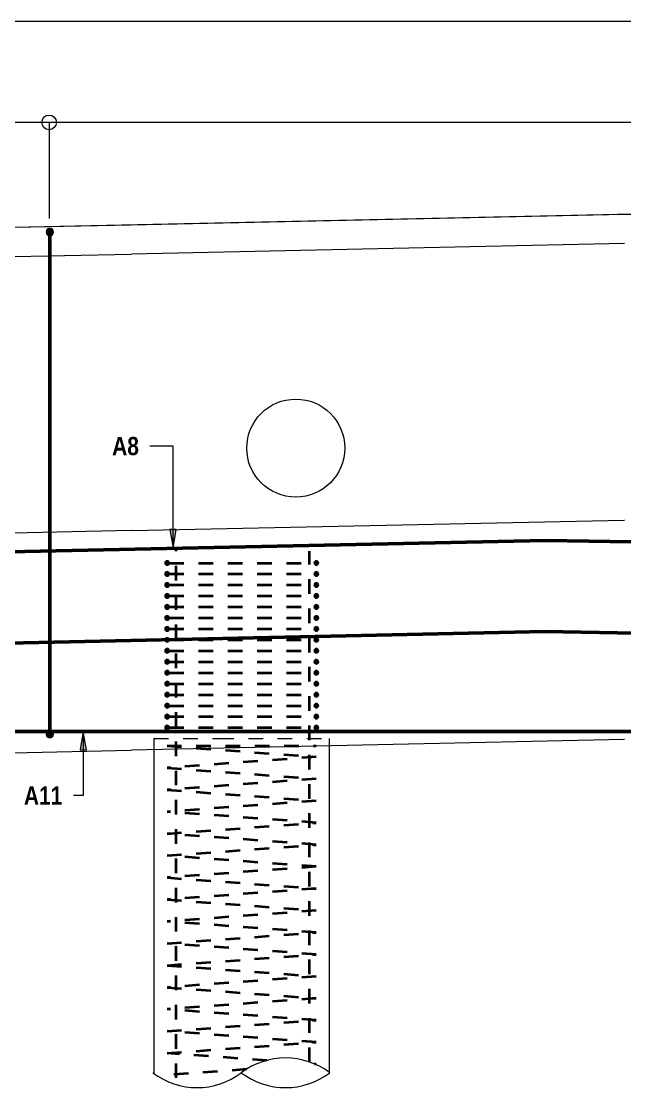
# Model space of a CAD drawing. Header units: metres. Extents: x -1137 to -1030, y 3 to 549.
# Drawn here: x -1084.57 to -1080.45, y 16.15 to 23.47 of the extents above; entities that cross this region are included whole.
import ezdxf

# ---------------------------------------------------------------- set-up
doc = ezdxf.new("R2010")
doc.units = ezdxf.units.M
doc.linetypes.add('JacobsDash', pattern=[0.0045, 0.003, -0.0015])
for name, color, linetype, lineweight in [('A-ANNO-NOTE', 7, 'Continuous', 9), ('A-DETL', 7, 'Continuous', 13), ('A-DETL-GENF', 7, 'Continuous', 9), ('G-ANNO-TEXT', 7, 'Continuous', 9), ('S-BEAM', 7, 'Continuous', 50), ('S-FNDN', 7, 'Continuous', 50), ('S-FNDN-HDLN', 7, 'JacobsDash', 18)]:
    doc.layers.add(name, color=color, linetype=linetype, lineweight=lineweight)
doc.styles.add('Arial Narrow_B', font='ARIALNB.TTF', dxfattribs={"height": 0.125})

# ---------------------------------------------------------------- blocks, each defined once
blk = doc.blocks.new('01_SFO_FRP_Pile_CastInPlace_CS_BR08 - CAST-IN-PLACE PILE - 1200-9305895-DRG-2873075 - ELEVATION - ABUTMENT B Copy 1')
at = {"layer": 'S-FNDN', "lineweight": 13}
for p, q in [((-1122.4709, 18.4904), (-1122.4709, 16.2773)), ((-1121.2709, 16.2838), (-1121.2709, 18.5162))]:
    blk.add_line(p, q, dxfattribs=at)
at = {"layer": 'S-FNDN-HDLN', "lineweight": 13}
for p, q in [((-1122.4709, 18.5661), (-1122.4709, 18.4905)), ((-1122.4709, 18.5661), (-1122.025, 18.5661)), ((-1122.025, 18.5661), (-1121.2709, 18.5661)), ((-1121.2709, 18.5162), (-1121.2709, 18.5661))]:
    blk.add_line(p, q, dxfattribs=at)
blk = doc.blocks.new('S_Det_Reinf_Bar Section_2D Grey - N32-6361576-DRG-2873075 - ELEVATION - ABUTMENT B Copy 1')
at = {"layer": 'A-DETL-GENF', "true_color": 0x808080}
blk.add_hatch(color=8, dxfattribs=at).paths.add_polyline_path([(-1135.1405, 18.352), (-1135.1364, 18.3526), (-1135.1325, 18.3542), (-1135.1292, 18.3567), (-1135.1267, 18.36), (-1135.1251, 18.3639), (-1135.1245, 18.368), (-1135.1251, 18.3722), (-1135.1267, 18.376), (-1135.1292, 18.3793), (-1135.1325, 18.3819), (-1135.1364, 18.3835), (-1135.1405, 18.384), (-1135.1447, 18.3835), (-1135.1485, 18.3819), (-1135.1519, 18.3793), (-1135.1544, 18.376), (-1135.156, 18.3722), (-1135.1565, 18.368), (-1135.156, 18.3639), (-1135.1544, 18.36), (-1135.1519, 18.3567), (-1135.1485, 18.3542), (-1135.1447, 18.3526)])
at = {"layer": 'A-DETL-GENF', "color": 8, "lineweight": 18, "true_color": 0x808080}
for start, end in [(0, 180), (180, 0)]:
    blk.add_arc((-1135.1405, 18.368), 0.016, start, end, dxfattribs=at)
blk = doc.blocks.new('S_Det_Reinf_Bar Section_2D Grey - N32-6361679-DRG-2873075 - ELEVATION - ABUTMENT B Copy 1')
at = {"layer": 'A-DETL-GENF', "true_color": 0x808080}
blk.add_hatch(color=8, dxfattribs=at).paths.add_polyline_path([(-1134.1205, 18.352), (-1134.1153, 18.353), (-1134.1125, 18.3542), (-1134.1092, 18.3567), (-1134.1067, 18.36), (-1134.1051, 18.3639), (-1134.1045, 18.368), (-1134.1051, 18.3722), (-1134.1067, 18.376), (-1134.1092, 18.3793), (-1134.1125, 18.3819), (-1134.1164, 18.3835), (-1134.1205, 18.384), (-1134.1247, 18.3835), (-1134.1285, 18.3819), (-1134.1319, 18.3793), (-1134.1344, 18.376), (-1134.136, 18.3722), (-1134.1365, 18.368), (-1134.136, 18.3639), (-1134.1344, 18.36), (-1134.1319, 18.3567), (-1134.1285, 18.3542), (-1134.1247, 18.3526)])
at = {"layer": 'A-DETL-GENF', "color": 8, "lineweight": 18, "true_color": 0x808080}
for start, end in [(0, 180), (180, 0)]:
    blk.add_arc((-1134.1205, 18.368), 0.016, start, end, dxfattribs=at)
blk = doc.blocks.new('CS_DET_Pile-Column_BreakLine - CS_Tubular BreakLine-6356722-DRG-2873075 - ELEVATION - ABUTMENT B Copy 1')
at = {"layer": 'A-DETL-GENF', "lineweight": 18}
for centre, start, end in [((-1132.1987, 15.8813), 52.95733, 127.04267), ((-1132.8037, 16.6829), 232.95733, 307.04267), ((-1132.1987, 16.6829), 232.95733, 307.04267)]:
    blk.add_arc(centre, 0.5022, start, end, dxfattribs=at)
blk = doc.blocks.new('T2DExtentArrowReinf_v1 - Extent-9258357-DRG-2873075 - ELEVATION - ABUTMENT B Copy 1')
at = {"layer": 'A-DETL-GENF'}
for p, q in [((-1105.3613, 22.7774), (-1135.5289, 22.7774)), ((-1123.1864, 22.7774), (-1123.1864, 22.1197))]:
    blk.add_line(p, q, dxfattribs=at)
blk = doc.blocks.new('T2DExtentArrowReinf_v1 - Extent-9257225-DRG-2873075 - ELEVATION - ABUTMENT B Copy 1')
at = {"layer": 'A-DETL-GENF'}
blk.add_line((-1105.3613, 23.4674), (-1135.5289, 23.4674), dxfattribs=at)
blk = doc.blocks.new('CS_DET_Rebar Combined - Multiple Bar-7574362-DRG-2873075 - ELEVATION - ABUTMENT B Copy 1')
at = {"layer": 'A-DETL-GENF'}
for points in [[(-1123.1815, 22.0035), (-1123.175, 22.0043), (-1123.169, 22.0068), (-1123.1638, 22.0108), (-1123.1599, 22.016), (-1123.1574, 22.022), (-1123.1565, 22.0285), (-1123.1574, 22.035), (-1123.1599, 22.041), (-1123.1638, 22.0462), (-1123.169, 22.0501), (-1123.175, 22.0526), (-1123.1815, 22.0535), (-1123.188, 22.0526), (-1123.194, 22.0501), (-1123.1992, 22.0462), (-1123.2032, 22.041), (-1123.2057, 22.035), (-1123.2065, 22.0285), (-1123.2057, 22.022), (-1123.2032, 22.016), (-1123.1992, 22.0108), (-1123.194, 22.0068), (-1123.188, 22.0043)], [(-1123.1815, 18.5708), (-1123.175, 18.5716), (-1123.169, 18.5741), (-1123.1638, 18.5781), (-1123.1599, 18.5833), (-1123.1574, 18.5893), (-1123.1565, 18.5958), (-1123.1574, 18.6023), (-1123.1599, 18.6083), (-1123.1638, 18.6135), (-1123.169, 18.6174), (-1123.175, 18.6199), (-1123.1815, 18.6208), (-1123.188, 18.6199), (-1123.194, 18.6174), (-1123.1992, 18.6135), (-1123.2032, 18.6083), (-1123.2057, 18.6023), (-1123.2065, 18.5958), (-1123.2057, 18.5893), (-1123.2032, 18.5833), (-1123.1992, 18.5781), (-1123.194, 18.5741), (-1123.188, 18.5716)]]:
    blk.add_hatch(color=256, dxfattribs=at).paths.add_polyline_path(points)
at = {"layer": 'A-DETL-GENF', "lineweight": 50}
blk.add_line((-1123.1815, 18.6208), (-1123.1815, 22.0035), dxfattribs=at)
at = {"layer": 'A-DETL-GENF'}
for centre, start, end in [((-1123.1815, 22.0285), 90, 270), ((-1123.1815, 22.0285), 270, 90), ((-1123.1815, 18.5958), 90, 270), ((-1123.1815, 18.5958), 270, 90)]:
    blk.add_arc(centre, 0.025, start, end, dxfattribs=at)

msp = doc.modelspace()

# ---------------------------------------------------------------- hatches: boundary and pattern name
at = {"layer": 'G-ANNO-TEXT'}
for points in [[(-1083.5352, 19.869), (-1083.5131, 19.994), (-1083.5572, 19.994)], [(-1084.1483, 18.6143), (-1084.1704, 18.4893), (-1084.1263, 18.4893)]]:
    msp.add_hatch(color=256, dxfattribs=at).paths.add_polyline_path(points)

# ---------------------------------------------------------------- linework, layer by layer
at = {"layer": 'A-ANNO-NOTE'}
msp.add_circle((-1084.3818, 22.7774), 0.05, dxfattribs=at)
at = {"layer": 'A-DETL'}
msp.add_line((-1080.2634, 22.153), (-1097.0129, 21.7905), dxfattribs=at)
at = {"layer": 'A-DETL', "lineweight": 18}
for p, q in [((-1083.8235, 22.0779), (-1080.4536, 22.1502)), ((-1080.4536, 22.1502), (-1078.0121, 22.1056)), ((-1097.0178, 21.7946), (-1083.8235, 22.0779))]:
    msp.add_line(p, q, dxfattribs=at)
at = {"layer": 'A-DETL', "lineweight": 50}
for p, q in [((-1088.8366, 19.7511), (-1080.9904, 19.9209)), ((-1080.9904, 19.9209), (-1076.7488, 19.8435)), ((-1087.245, 19.1627), (-1080.9935, 19.2979)), ((-1080.9935, 19.2979), (-1075.2419, 19.193)), ((-1084.9173, 18.6145), (-1078.4219, 18.6145))]:
    msp.add_line(p, q, dxfattribs=at)
at = {"layer": 'A-DETL', "color": 8, "linetype": 'JacobsDash', "lineweight": 35, "true_color": 0x808080}
for p, q in [((-1083.5137, 16.2468), (-1083.5137, 19.8663)), ((-1082.6037, 16.3555), (-1082.6037, 19.8461)), ((-1083.5603, 19.7661), (-1082.5723, 19.7661)), ((-1083.5603, 19.6911), (-1082.5723, 19.6911)), ((-1083.5603, 19.6161), (-1082.5723, 19.6161)), ((-1083.5603, 19.5411), (-1082.5723, 19.5411)), ((-1083.5603, 19.4661), (-1082.5723, 19.4661)), ((-1083.5603, 19.3911), (-1082.5723, 19.3911)), ((-1083.5603, 19.3161), (-1082.5723, 19.3161)), ((-1083.5603, 19.2411), (-1082.5723, 19.2411)), ((-1083.5603, 19.1661), (-1082.5723, 19.1661)), ((-1083.5603, 19.0911), (-1082.5723, 19.0911)), ((-1083.5603, 19.0161), (-1082.5723, 19.0161)), ((-1083.5603, 18.9411), (-1082.5723, 18.9411)), ((-1083.5603, 18.8661), (-1082.5723, 18.8661)), ((-1083.5603, 18.7911), (-1082.5723, 18.7911)), ((-1083.5603, 18.7161), (-1082.5723, 18.7161)), ((-1083.5603, 18.6411), (-1082.5723, 18.6411)), ((-1083.5763, 18.5161), (-1082.5563, 18.4411)), ((-1083.5763, 18.5161), (-1082.5563, 18.5161)), ((-1082.5563, 18.4411), (-1083.5763, 18.3661)), ((-1083.5763, 18.3661), (-1082.5563, 18.2911)), ((-1082.5563, 18.2911), (-1083.5763, 18.2161)), ((-1083.5763, 18.2161), (-1082.5563, 18.1411)), ((-1082.5563, 18.1411), (-1083.5763, 18.0661)), ((-1082.5563, 17.9911), (-1083.5763, 18.0661)), ((-1083.5763, 17.9161), (-1082.5563, 17.9911)), ((-1082.5563, 17.8411), (-1083.5763, 17.9161)), ((-1083.5763, 17.7661), (-1082.5563, 17.8411)), ((-1082.5563, 17.6911), (-1083.5763, 17.7661)), ((-1082.5563, 17.6911), (-1083.5763, 17.6161)), ((-1083.5763, 17.6161), (-1082.5563, 17.5411)), ((-1082.5563, 17.5411), (-1083.5763, 17.4661)), ((-1083.5763, 17.4661), (-1082.5563, 17.3911)), ((-1082.5563, 17.3911), (-1083.5763, 17.3161)), ((-1082.5563, 17.2411), (-1083.5763, 17.3161)), ((-1083.5763, 17.1661), (-1082.5563, 17.2411)), ((-1082.5563, 17.0911), (-1083.5763, 17.1661)), ((-1083.5763, 17.0161), (-1082.5563, 17.0911)), ((-1083.5763, 17.0161), (-1082.5563, 16.9411)), ((-1082.5563, 16.9411), (-1083.5763, 16.8661)), ((-1083.5763, 16.8661), (-1082.5563, 16.7911)), ((-1082.5563, 16.7911), (-1083.5763, 16.7161)), ((-1082.5563, 16.6411), (-1083.5763, 16.7161)), ((-1083.5763, 16.5661), (-1082.5563, 16.6411)), ((-1082.5563, 16.4911), (-1083.5763, 16.5661)), ((-1083.5763, 16.4161), (-1082.5563, 16.4911)), ((-1082.8934, 16.3659), (-1083.5763, 16.4161)), ((-1082.5563, 16.3411), (-1082.5695, 16.3421)), ((-1082.5563, 16.3411), (-1082.5659, 16.3404)), ((-1083.0314, 16.3062), (-1083.5763, 16.2661))]:
    msp.add_line(p, q, dxfattribs=at)
at = {"layer": 'A-DETL', "lineweight": 18}
msp.add_circle((-1082.6964, 20.5514), 0.335, dxfattribs=at)
at = {"layer": 'G-ANNO-TEXT'}
for p, q in [((-1083.5352, 20.5654), (-1083.6942, 20.5654)), ((-1083.5352, 19.869), (-1083.5352, 20.5654)), ((-1083.5131, 19.994), (-1083.5572, 19.994)), ((-1083.5572, 19.994), (-1083.5352, 19.869)), ((-1083.5352, 19.869), (-1083.5131, 19.994)), ((-1084.1483, 18.6143), (-1084.1704, 18.4893)), ((-1084.1263, 18.4893), (-1084.1483, 18.6143)), ((-1084.1483, 18.6143), (-1084.1483, 18.1766)), ((-1084.1704, 18.4893), (-1084.1263, 18.4893)), ((-1084.1483, 18.1766), (-1084.216, 18.1766))]:
    msp.add_line(p, q, dxfattribs=at)
at = {"layer": 'S-BEAM', "lineweight": 13}
for p, q in [((-1080.4509, 21.9502), (-1083.8192, 21.8779)), ((-1097.0178, 21.5945), (-1083.8192, 21.8779)), ((-1083.8192, 19.9875), (-1080.4519, 20.0598)), ((-1080.4519, 20.0598), (-1080.4509, 20.0598)), ((-1083.8202, 19.9875), (-1097.0178, 19.7041)), ((-1083.8192, 19.9875), (-1083.8202, 19.9875)), ((-1080.4519, 18.5594), (-1083.8192, 18.4871)), ((-1080.4509, 18.5595), (-1080.4519, 18.5594)), ((-1097.0178, 18.2038), (-1083.8202, 18.4871)), ((-1083.8202, 18.4871), (-1083.8192, 18.4871))]:
    msp.add_line(p, q, dxfattribs=at)

# ---------------------------------------------------------------- block references
at = {"layer": 'A-DETL-GENF'}
for name, p in [('T2DExtentArrowReinf_v1 - Extent-9257225-DRG-2873075 - ELEVATION - ABUTMENT B Copy 1', (38.8046, 0)), ('T2DExtentArrowReinf_v1 - Extent-9258357-DRG-2873075 - ELEVATION - ABUTMENT B Copy 1', (38.8046, 0)), ('CS_DET_Rebar Combined - Multiple Bar-7574362-DRG-2873075 - ELEVATION - ABUTMENT B Copy 1', (38.8046, 0)), ('CS_DET_Pile-Column_BreakLine - CS_Tubular BreakLine-6356722-DRG-2873075 - ELEVATION - ABUTMENT B Copy 1', (49.4325, 0))]:
    msp.add_blockref(name, p, dxfattribs=at)
at = {"layer": 'A-DETL-GENF', "color": 8, "true_color": 0x808080}
for name, p in [('S_Det_Reinf_Bar Section_2D Grey - N32-6361576-DRG-2873075 - ELEVATION - ABUTMENT B Copy 1', (51.5643, 1.3981)), ('S_Det_Reinf_Bar Section_2D Grey - N32-6361679-DRG-2873075 - ELEVATION - ABUTMENT B Copy 1', (51.5643, 1.3981)), ('S_Det_Reinf_Bar Section_2D Grey - N32-6361576-DRG-2873075 - ELEVATION - ABUTMENT B Copy 1', (51.5643, 1.3231)), ('S_Det_Reinf_Bar Section_2D Grey - N32-6361679-DRG-2873075 - ELEVATION - ABUTMENT B Copy 1', (51.5643, 1.3231)), ('S_Det_Reinf_Bar Section_2D Grey - N32-6361576-DRG-2873075 - ELEVATION - ABUTMENT B Copy 1', (51.5643, 1.2481)), ('S_Det_Reinf_Bar Section_2D Grey - N32-6361679-DRG-2873075 - ELEVATION - ABUTMENT B Copy 1', (51.5643, 1.2481)), ('S_Det_Reinf_Bar Section_2D Grey - N32-6361576-DRG-2873075 - ELEVATION - ABUTMENT B Copy 1', (51.5643, 1.1731)), ('S_Det_Reinf_Bar Section_2D Grey - N32-6361679-DRG-2873075 - ELEVATION - ABUTMENT B Copy 1', (51.5643, 1.1731)), ('S_Det_Reinf_Bar Section_2D Grey - N32-6361576-DRG-2873075 - ELEVATION - ABUTMENT B Copy 1', (51.5643, 1.0981)), ('S_Det_Reinf_Bar Section_2D Grey - N32-6361679-DRG-2873075 - ELEVATION - ABUTMENT B Copy 1', (51.5643, 1.0981)), ('S_Det_Reinf_Bar Section_2D Grey - N32-6361576-DRG-2873075 - ELEVATION - ABUTMENT B Copy 1', (51.5643, 1.0231)), ('S_Det_Reinf_Bar Section_2D Grey - N32-6361679-DRG-2873075 - ELEVATION - ABUTMENT B Copy 1', (51.5643, 1.0231)), ('S_Det_Reinf_Bar Section_2D Grey - N32-6361576-DRG-2873075 - ELEVATION - ABUTMENT B Copy 1', (51.5643, 0.9481)), ('S_Det_Reinf_Bar Section_2D Grey - N32-6361679-DRG-2873075 - ELEVATION - ABUTMENT B Copy 1', (51.5643, 0.9481)), ('S_Det_Reinf_Bar Section_2D Grey - N32-6361576-DRG-2873075 - ELEVATION - ABUTMENT B Copy 1', (51.5643, 0.8731)), ('S_Det_Reinf_Bar Section_2D Grey - N32-6361679-DRG-2873075 - ELEVATION - ABUTMENT B Copy 1', (51.5643, 0.8731)), ('S_Det_Reinf_Bar Section_2D Grey - N32-6361576-DRG-2873075 - ELEVATION - ABUTMENT B Copy 1', (51.5643, 0.7981)), ('S_Det_Reinf_Bar Section_2D Grey - N32-6361679-DRG-2873075 - ELEVATION - ABUTMENT B Copy 1', (51.5643, 0.7981)), ('S_Det_Reinf_Bar Section_2D Grey - N32-6361576-DRG-2873075 - ELEVATION - ABUTMENT B Copy 1', (51.5643, 0.7231)), ('S_Det_Reinf_Bar Section_2D Grey - N32-6361679-DRG-2873075 - ELEVATION - ABUTMENT B Copy 1', (51.5643, 0.7231)), ('S_Det_Reinf_Bar Section_2D Grey - N32-6361576-DRG-2873075 - ELEVATION - ABUTMENT B Copy 1', (51.5643, 0.6481)), ('S_Det_Reinf_Bar Section_2D Grey - N32-6361679-DRG-2873075 - ELEVATION - ABUTMENT B Copy 1', (51.5643, 0.6481)), ('S_Det_Reinf_Bar Section_2D Grey - N32-6361576-DRG-2873075 - ELEVATION - ABUTMENT B Copy 1', (51.5643, 0.5731)), ('S_Det_Reinf_Bar Section_2D Grey - N32-6361679-DRG-2873075 - ELEVATION - ABUTMENT B Copy 1', (51.5643, 0.5731)), ('S_Det_Reinf_Bar Section_2D Grey - N32-6361576-DRG-2873075 - ELEVATION - ABUTMENT B Copy 1', (51.5643, 0.4981)), ('S_Det_Reinf_Bar Section_2D Grey - N32-6361679-DRG-2873075 - ELEVATION - ABUTMENT B Copy 1', (51.5643, 0.4981)), ('S_Det_Reinf_Bar Section_2D Grey - N32-6361576-DRG-2873075 - ELEVATION - ABUTMENT B Copy 1', (51.5643, 0.4231)), ('S_Det_Reinf_Bar Section_2D Grey - N32-6361679-DRG-2873075 - ELEVATION - ABUTMENT B Copy 1', (51.5643, 0.4231)), ('S_Det_Reinf_Bar Section_2D Grey - N32-6361576-DRG-2873075 - ELEVATION - ABUTMENT B Copy 1', (51.5643, 0.3481)), ('S_Det_Reinf_Bar Section_2D Grey - N32-6361679-DRG-2873075 - ELEVATION - ABUTMENT B Copy 1', (51.5643, 0.3481)), ('S_Det_Reinf_Bar Section_2D Grey - N32-6361576-DRG-2873075 - ELEVATION - ABUTMENT B Copy 1', (51.5643, 0.2731)), ('S_Det_Reinf_Bar Section_2D Grey - N32-6361679-DRG-2873075 - ELEVATION - ABUTMENT B Copy 1', (51.5643, 0.2731))]:
    msp.add_blockref(name, p, dxfattribs=at)
at = {"layer": 'S-FNDN-HDLN', "lineweight": 13}
msp.add_blockref('01_SFO_FRP_Pile_CastInPlace_CS_BR08 - CAST-IN-PLACE PILE - 1200-9305895-DRG-2873075 - ELEVATION - ABUTMENT B Copy 1', (38.8046, 0), dxfattribs=at)

# ---------------------------------------------------------------- next in the draw order: texts
at = {"layer": 'G-ANNO-TEXT', "char_height": 0.125, "attachment_point": 1, "style": 'Arial Narrow_B', "bg_fill": 3, "box_fill_scale": 1, "bg_fill_color": 256, "bg_fill_true_color": 13158600, "bg_fill_transparency": 0}
for s, insert in [('A8', (-1083.9512, 20.6279)), ('A11', (-1084.5538, 18.2391))]:
    msp.add_mtext(s, dxfattribs=dict(at, insert=insert))

doc.saveas('drawing.dxf')
